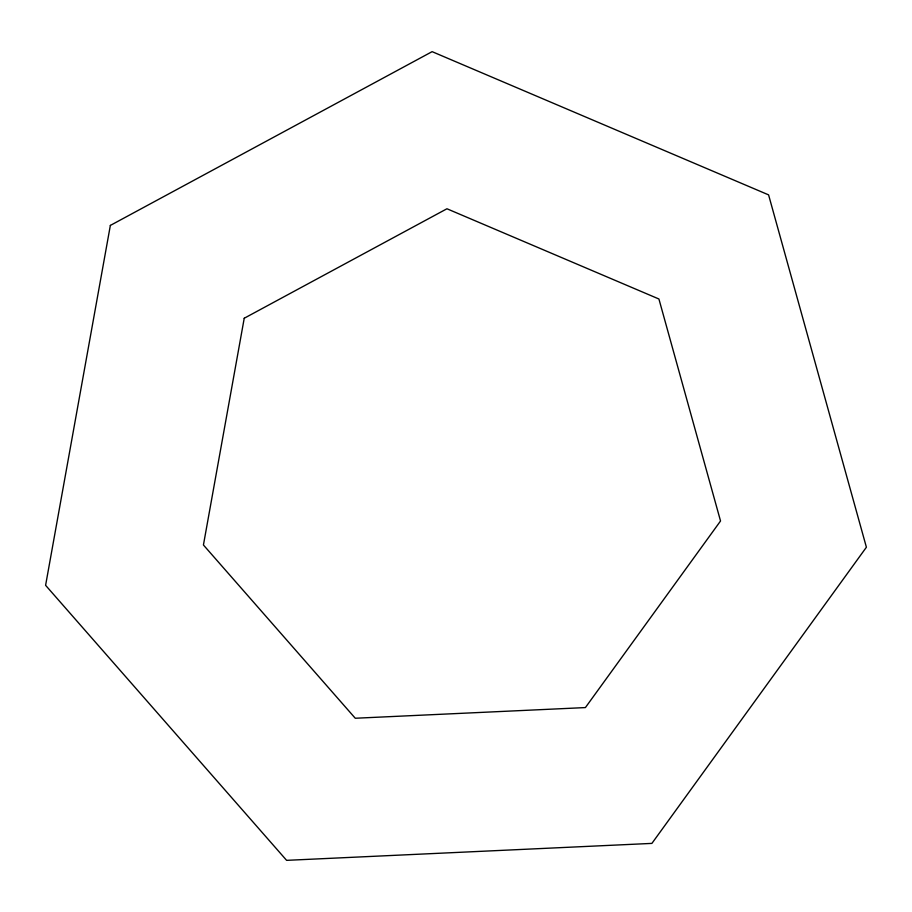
<?xml version="1.0" encoding="UTF-8"?>
<svg xmlns="http://www.w3.org/2000/svg" width="912" height="912" viewBox="0 0 912 912"><rect width="100%" height="100%" fill="white"/><g stroke="black" fill="none" stroke-linecap="round" stroke-linejoin="round"><path stroke-width="1.37" d="M110.352 225.424L45.6 585.322L286.607 860.347L651.898 843.395L866.4 547.234L768.588 194.872L432.117 51.653L110.352 225.424M244.234 318.242L203.433 544.988L355.27 718.246L585.401 707.575L720.537 520.991L658.92 298.999L446.948 208.768L244.234 318.242"/></g></svg>
